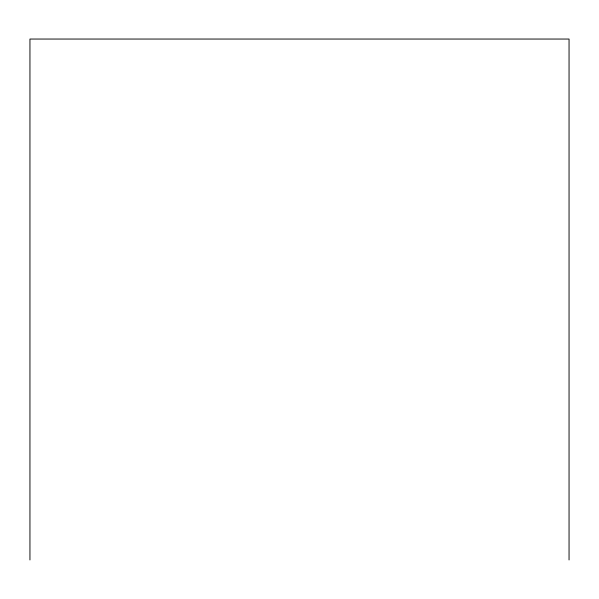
<?xml version="1.0" encoding="UTF-8"?>
<svg xmlns="http://www.w3.org/2000/svg" width="599" height="599" viewBox="0 0 599 599"><rect width="100%" height="100%" fill="white"/><g stroke="black" fill="none" stroke-linecap="round" stroke-linejoin="round"><path stroke-width="0.9" d="M569.05 559.953L569.05 39.047L29.95 39.047L29.95 559.953"/></g></svg>
